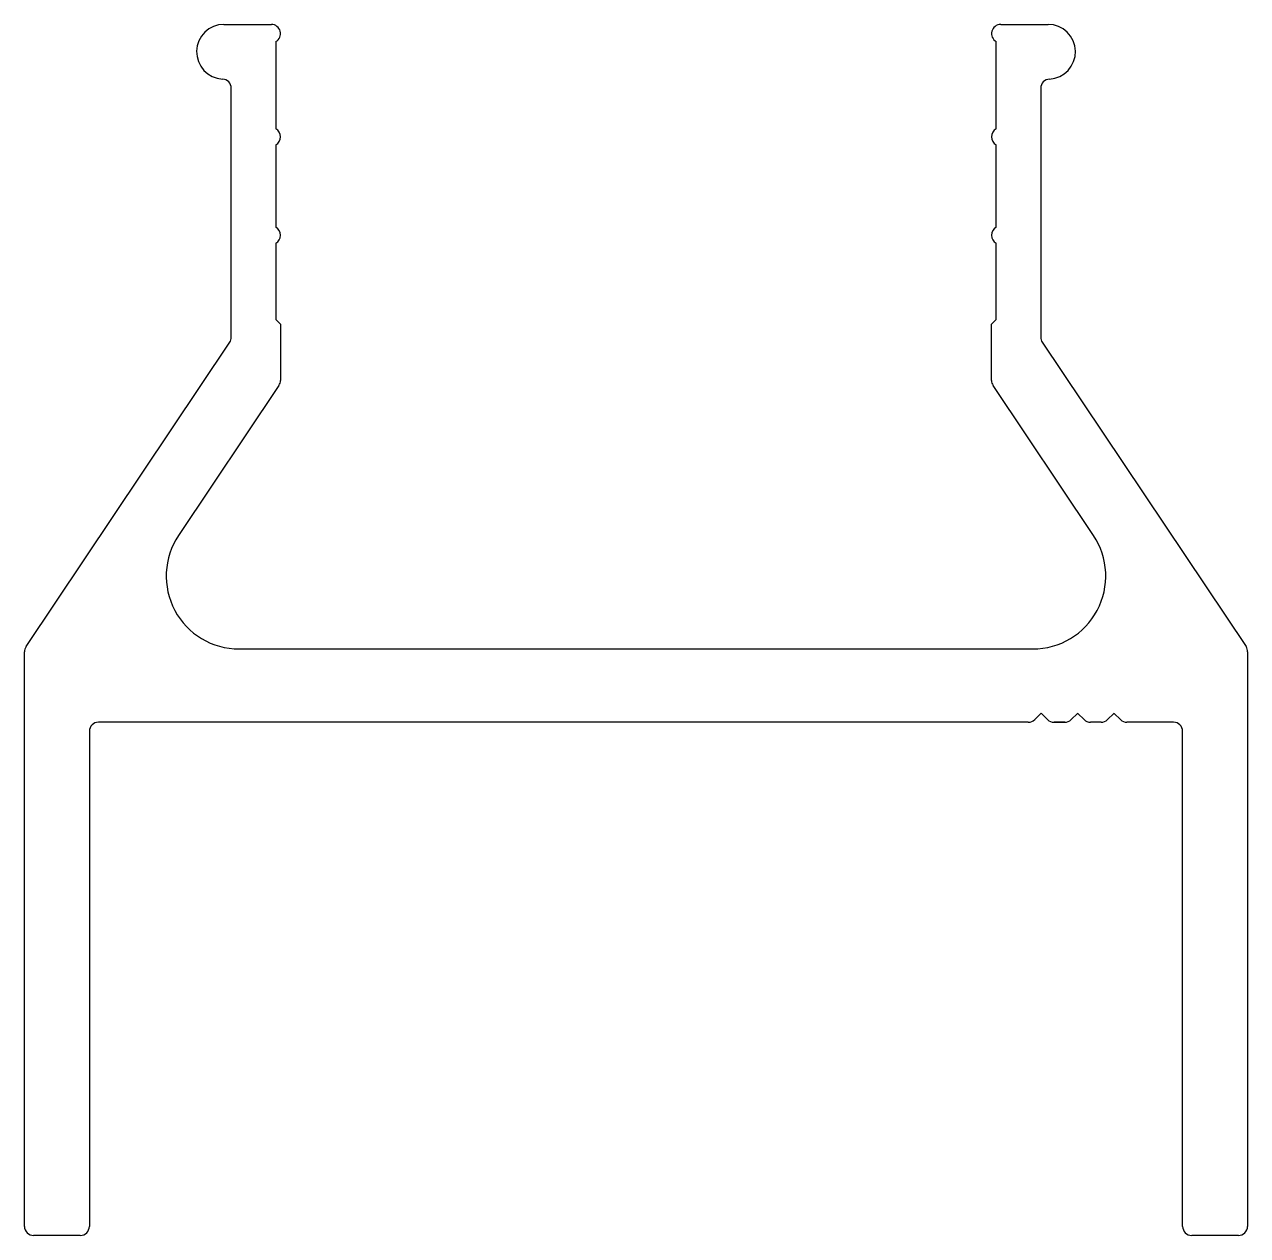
# Model space of a CAD drawing. Extents: x -15.4 to 18.1, y 0.8 to 34.
import ezdxf

# ---------------------------------------------------------------- set-up
doc = ezdxf.new("R2010")
doc.units = 0
doc.layers.add('1', color=4, linetype='CONTINUOUS')

msp = doc.modelspace()

# ---------------------------------------------------------------- linework, layer by layer
at = {"layer": '1', "color": 0}
for p, q in [((-9.944, 33.961), (-8.644, 33.961)), ((11.356, 33.961), (12.656, 33.961)), ((-8.524, 33.491), (-8.524, 31.1)), ((11.236, 31.1), (11.236, 33.491)), ((-9.744, 25.387), (-9.744, 32.212)), ((12.456, 32.212), (12.456, 25.387)), ((-8.524, 30.661), (-8.524, 28.4)), ((11.236, 28.4), (11.236, 30.661)), ((-8.524, 27.961), (-8.524, 25.871)), ((11.236, 25.871), (11.236, 27.961)), ((-8.524, 25.871), (-8.394, 25.741)), ((11.106, 25.741), (11.236, 25.871)), ((-8.394, 25.741), (-8.394, 24.203)), ((11.106, 24.203), (11.106, 25.741)), ((-15.372, 16.904), (-9.786, 25.248)), ((12.498, 25.248), (18.084, 16.904)), ((-8.436, 24.064), (-11.189, 19.953)), ((13.9, 19.953), (11.148, 24.064)), ((-9.527, 16.841), (12.238, 16.841)), ((-15.414, 1.011), (-15.414, 16.765)), ((18.126, 16.765), (18.126, 1.011)), ((12.112, 14.831), (-13.384, 14.831)), ((12.112, 14.831), (12.112, 14.831)), ((12.46, 15.075), (12.289, 14.904)), ((12.643, 14.904), (12.472, 15.075)), ((13.112, 14.831), (12.819, 14.831)), ((12.819, 14.831), (13.112, 14.831)), ((13.112, 14.831), (12.819, 14.831)), ((12.819, 14.831), (13.112, 14.831)), ((13.112, 14.831), (12.819, 14.831)), ((13.46, 15.075), (13.289, 14.904)), ((13.643, 14.904), (13.471, 15.075)), ((14.112, 14.831), (13.819, 14.831)), ((14.46, 15.075), (14.289, 14.904)), ((14.642, 14.904), (14.471, 15.075)), ((16.096, 14.831), (14.819, 14.831)), ((-13.634, 14.581), (-13.634, 1.011)), ((16.346, 1.011), (16.346, 14.581)), ((-13.884, 0.761), (-15.164, 0.761)), ((17.876, 0.761), (16.596, 0.761))]:
    msp.add_line(p, q, dxfattribs=at)
for centre, radius, start, end in [((-9.944, 33.211), 0.75, 90, 267.134), ((-8.644, 33.711), 0.25, 298.6854, 90), ((11.356, 33.711), 0.25, 90, 241.3146), ((12.656, 33.211), 0.75, 272.866, 90), ((-9.994, 32.212), 0.25, 360, 87.134), ((12.706, 32.212), 0.25, 92.866, 180), ((-8.644, 30.881), 0.25, 298.6854, 61.3146), ((11.356, 30.881), 0.25, 118.6854, 241.3146), ((-8.644, 28.181), 0.25, 298.6854, 61.3146), ((11.356, 28.181), 0.25, 118.6854, 241.3146), ((-9.994, 25.387), 0.25, 326.2008, 0), ((12.706, 25.387), 0.25, 180, 213.7992), ((-8.644, 24.203), 0.25, 326.2008, 0), ((11.356, 24.203), 0.25, 180, 213.7992), ((-9.527, 18.841), 2, 146.2008, 270), ((12.238, 18.841), 2, 270, 33.7992), ((-15.164, 16.765), 0.25, 146.2008, 180), ((17.876, 16.765), 0.25, 360, 33.7992), ((-13.384, 14.581), 0.25, 90, 180), ((12.112, 15.081), 0.25, 270, 315), ((12.466, 15.069), 0.008, 45, 135), ((12.819, 15.081), 0.25, 225, 270), ((13.112, 15.081), 0.25, 270, 315), ((13.466, 15.069), 0.008, 45, 135), ((13.819, 15.081), 0.25, 225, 270), ((14.112, 15.081), 0.25, 270, 315), ((14.466, 15.069), 0.008, 45, 135), ((14.819, 15.081), 0.25, 225, 270), ((16.096, 14.581), 0.25, 360, 90), ((-15.164, 1.011), 0.25, 180, 270), ((-13.884, 1.011), 0.25, 270, 0), ((16.596, 1.011), 0.25, 180, 270), ((17.876, 1.011), 0.25, 270, 360)]:
    msp.add_arc(centre, radius, start, end, dxfattribs=at)

doc.saveas('drawing.dxf')
